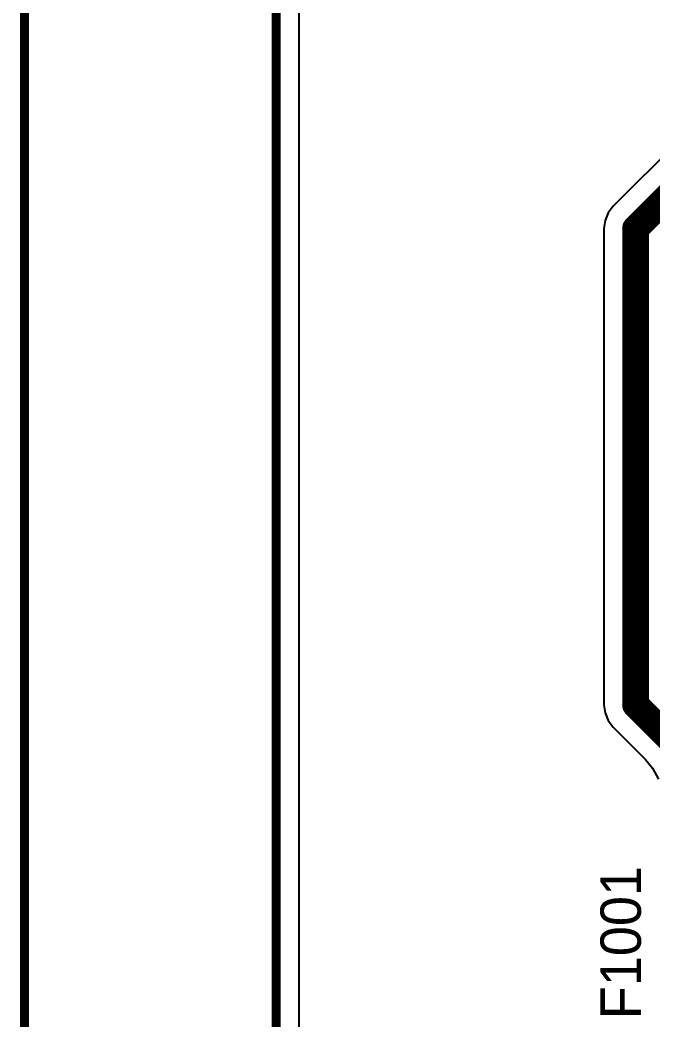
# Model space of a CAD drawing. Extents: x 41 to 201, y 4 to 127.
# Drawn here: x 41.02 to 58.91, y 70.34 to 98.61 of the extents above; entities that cross this region are included whole.
import ezdxf

# ---------------------------------------------------------------- set-up
doc = ezdxf.new("R2010")
doc.units = 0
doc.layers.add('BOTTOMLAYER', color=5, linetype='CONTINUOUS')
doc.layers.add('TOPOVERLAY', color=2, linetype='CONTINUOUS')

msp = doc.modelspace()

# ---------------------------------------------------------------- linework, layer by layer
at = {"layer": 'BOTTOMLAYER'}
for p, q in [((48.907, 15.887), (48.907, 113.653)), ((60.326, 95.884), (57.786, 93.344)), ((57.786, 93.344), (57.643, 93.158)), ((57.643, 93.158), (57.554, 92.942)), ((57.554, 92.942), (57.523, 92.71)), ((57.523, 92.71), (57.523, 79.248)), ((57.523, 79.248), (57.523, 79.248)), ((57.523, 79.248), (57.523, 79.248)), ((57.523, 79.248), (57.554, 79.016)), ((57.554, 79.016), (57.643, 78.8)), ((57.643, 78.8), (57.786, 78.614)), ((57.786, 78.614), (58.67, 77.73)), ((58.67, 77.73), (58.667, 77.728)), ((58.667, 77.728), (58.698, 77.702)), ((58.67, 77.73), (58.67, 77.73)), ((58.698, 77.702), (58.897, 77.459)), ((58.897, 77.459), (59.064, 77.146))]:
    msp.add_line(p, q, dxfattribs=at)
at = {"layer": 'BOTTOMLAYER', "const_width": 0.762}
for points in [[(58.42, 92.71), (60.96, 95.25)], [(58.42, 79.248), (58.42, 92.71)], [(58.42, 79.248), (61.214, 76.454)]]:
    msp.add_lwpolyline(points, dxfattribs=at)
at = {"layer": 'BOTTOMLAYER', "const_width": 0.381}
for points in [[(58.229, 92.71, 1), (58.61, 92.71, 1)], [(58.229, 92.71, 1), (58.61, 92.71, 1)], [(58.229, 79.248, 1), (58.61, 79.248, 1)], [(58.229, 79.248, 1), (58.61, 79.248, 1)]]:
    msp.add_lwpolyline(points, format="xyb", close=True, dxfattribs=at)
at = {"layer": 'TOPOVERLAY', "const_width": 0.254}
for points in [[(48.26, 15.24), (48.26, 114.3)], [(41.148, 68.198), (41.148, 106.68)]]:
    msp.add_lwpolyline(points, dxfattribs=at)

# ---------------------------------------------------------------- texts
at = {"layer": 'TOPOVERLAY'}
msp.add_text('F1001', height=1.143, rotation=90, dxfattribs=at).set_placement((58.568, 70.358))

doc.saveas('drawing.dxf')
